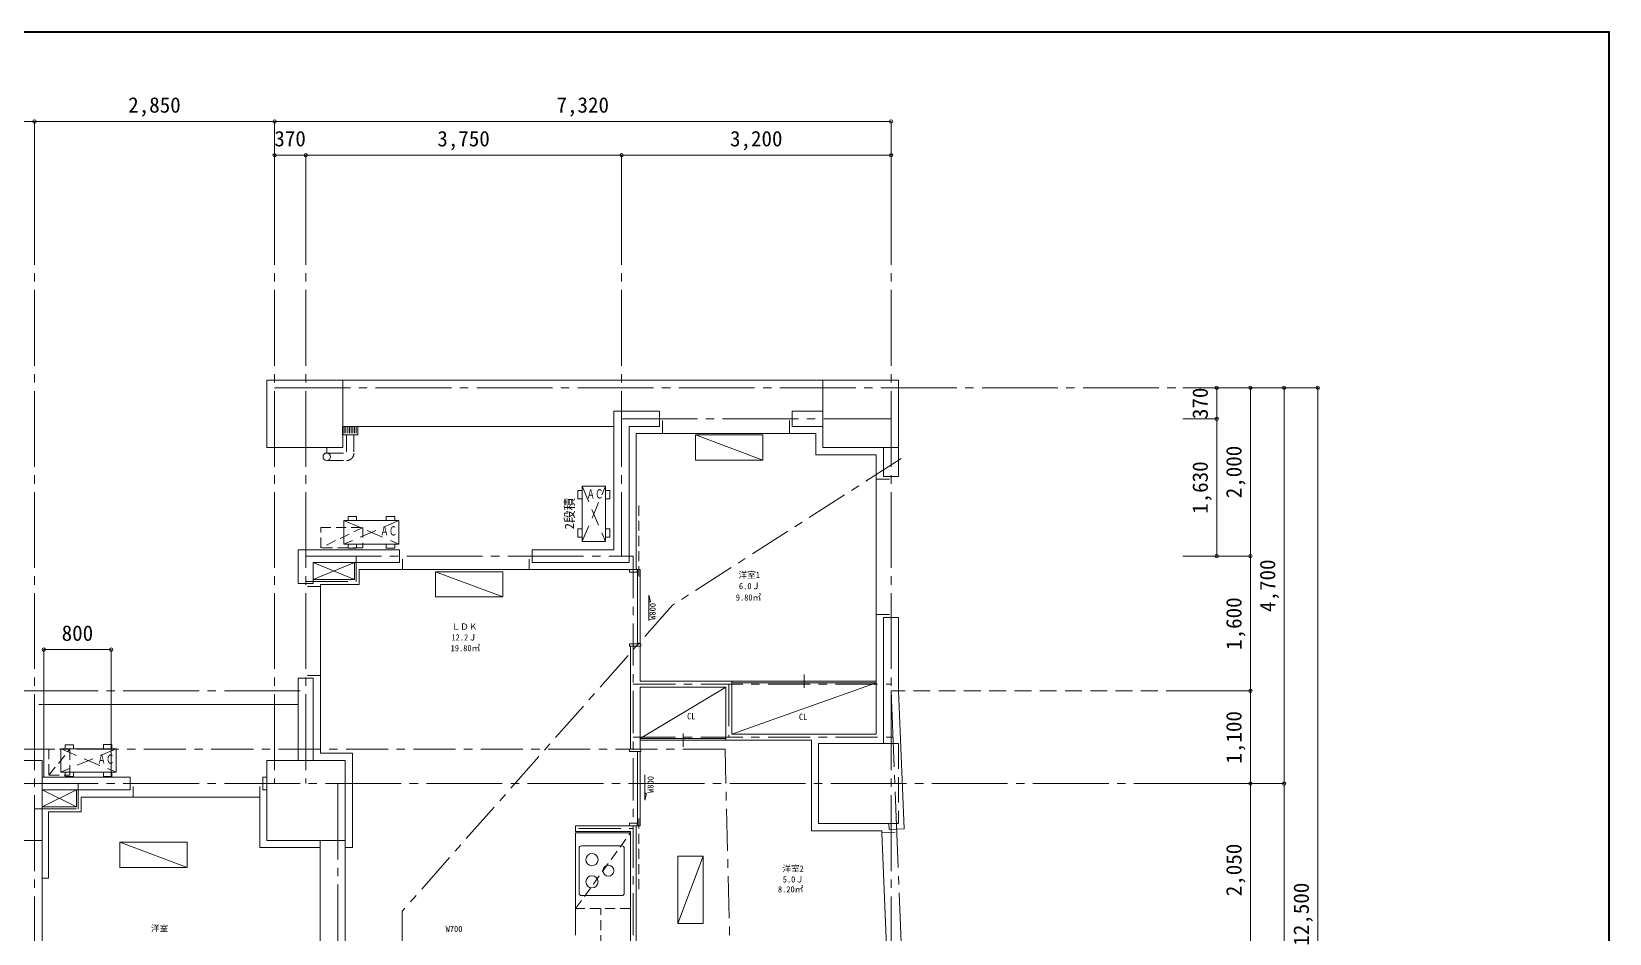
# Model space of a CAD drawing. Units: millimetres at full size, sheet at 1:100. Extents: x -20119 to 20711, y -48708 to -20378.
# Drawn here: x 1976 to 20711, y -31087 to -20378 of the extents above; entities that cross this region are included whole.
import ezdxf
from ezdxf.enums import TextEntityAlignment as Align

# ---------------------------------------------------------------- set-up
doc = ezdxf.new("R2010")
doc.units = ezdxf.units.MM
doc.header["$LTSCALE"] = 100
doc.header["$PDMODE"] = 32
doc.header["$PDSIZE"] = 40
for name, pattern in [('CHAIN1', [8, 5, -1, 1, -1]), ('CHAIN2', [12, 9, -1, 1, -1]), ('DASHED1', [1.8, 1.2, -0.6]), ('DASHED2', [3, 2, -1]), ('DASHED3', [4, 3, -1])]:
    doc.linetypes.add(name, pattern=pattern)
for name, color, linetype, lineweight in [('5-0_5KIJUN', 4, 'Continuous', 5), ('5-1_5MOJI', 4, 'CHAIN2', 5), ('5-2_5SUNPOU', 4, 'Continuous', 5), ('5-3_5HATTI', 4, 'DASHED1', 5), ('5-4_5KOUZOU1', 4, 'Continuous', 5), ('5-5_5KOUZOU2', 4, 'Continuous', 5), ('7-0_7KIJUN', 4, 'Continuous', 5), ('F-1_FMOJI', 4, 'Continuous', 5)]:
    doc.layers.add(name, color=color, linetype=linetype, lineweight=lineweight)
doc.styles.add('ＭＳ ゴシック', font='')
doc.styles.get('ＭＳ ゴシック').set_extended_font_data('MS Gothic')

msp = doc.modelspace()

# ---------------------------------------------------------------- linework, layer by layer
at = {"layer": '5-0_5KIJUN'}
for p, q in [((4771.5, -24517.4), (4771.5, -25317.4)), ((4771.5, -24517.4), (5671.5, -24517.4)), ((5671.5, -24517.4), (5671.5, -25317.4)), ((11371.5, -24517.4), (5671.5, -24517.4)), ((11371.5, -24517.4), (12271.5, -24517.4)), ((12271.5, -24517.4), (12271.5, -25317.4)), ((8891.5, -24887.4), (8891.5, -26532.4)), ((8891.5, -24887.4), (9434, -24887.4)), ((9434, -25067.4), (9434, -24887.4)), ((5669.9, -25072.4), (5669.9, -25167.4)), ((8891.5, -25067.4), (5671.5, -25067.4)), ((5689.9, -25072.4), (5689.9, -25147.4)), ((5709.9, -25072.4), (5709.9, -25147.4)), ((5729.9, -25072.4), (5729.9, -25147.4)), ((5749.9, -25072.4), (5749.9, -25147.4)), ((5769.9, -25072.4), (5769.9, -25147.4)), ((5789.9, -25072.4), (5789.9, -25147.4)), ((5809.9, -25072.4), (5809.9, -25147.4)), ((5829.9, -25072.4), (5829.9, -25147.4)), ((5849.9, -25072.4), (5849.9, -25167.4)), ((9071.5, -25067.4), (9071.5, -26682.4)), ((9071.5, -25067.4), (9434, -25067.4)), ((11009, -25067.4), (11371.5, -25067.4)), ((5669.9, -25167.4), (5849.9, -25167.4)), ((5671.5, -25317.4), (4771.5, -25317.4)), ((5507, -25317.4), (5457, -25317.4)), ((5482, -25382.4), (5482, -25317.4)), ((12271.5, -25317.4), (12271.5, -25659.9)), ((5141.5, -26532.4), (6344, -26532.4)), ((5141.5, -26532.4), (5141.5, -26932.4)), ((6344, -26682.4), (6344, -26532.4)), ((7919, -26682.4), (7919, -26532.4)), ((7919, -26532.4), (8891.5, -26532.4)), ((5321.5, -26682.4), (6344, -26682.4)), ((5321.5, -26682.4), (5321.5, -26872.4)), ((5321.5, -26682.4), (5321.5, -26932.4)), ((7919, -26682.4), (9071.5, -26682.4)), ((5321.5, -26932.4), (5141.5, -26932.4)), ((12091.5, -27334.9), (12091.5, -28832.4)), ((5141.5, -28057.4), (5141.5, -29032.4)), ((5321.5, -28057.4), (5141.5, -28057.4)), ((5321.5, -28057.4), (5321.5, -29032.4)), ((12271.5, -28205.5), (12337.9, -29846.6)), ((2061.5, -28367.4), (5141.5, -28367.4)), ((11321.5, -28832.4), (11321.5, -29782.4)), ((11321.5, -28832.4), (12091.5, -28832.4)), ((5701.5, -29032.4), (4771.5, -29032.4)), ((4771.5, -29982.4), (4771.5, -29032.4)), ((5701.5, -30117.4), (5701.5, -29032.4)), ((2101.5, -29232.4), (3146.5, -29232.4)), ((2101.5, -29382.4), (3146.5, -29382.4)), ((3146.5, -29382.4), (3146.5, -29232.4)), ((4721.5, -29232.4), (4771.5, -29232.4)), ((4721.5, -29382.4), (4721.5, -29232.4)), ((4721.5, -29382.4), (4771.5, -29382.4)), ((11321.5, -29782.4), (12155.2, -29782.4)), ((12155.2, -29782.4), (12158.1, -29853.9)), ((12337.9, -29846.6), (12158.1, -29853.9)), ((2101.5, -29982.4), (2101.5, -35692.4)), ((5701.5, -29982.4), (4771.5, -29982.4)), ((5401.5, -29982.4), (5401.5, -36232.4)), ((5701.5, -30117.4), (5701.5, -36232.4))]:
    msp.add_line(p, q, dxfattribs=at)
at = {"layer": '5-0_5KIJUN', "linetype": 'DASHED2'}
for p, q in [((5714.9, -25167.4), (5714.9, -25382.4)), ((5804.9, -25167.4), (5804.9, -25382.4)), ((5482, -25382.4), (5714.9, -25382.4)), ((5482, -25472.4), (5714.9, -25472.4))]:
    msp.add_line(p, q, dxfattribs=at)
at = {"layer": '5-0_5KIJUN', "linetype": 'DASHED3'}
for p, q in [((12091.5, -28832.4), (12271.5, -28832.4)), ((12271.5, -28832.4), (12271.5, -29782.4)), ((12155.2, -29782.4), (12271.5, -29782.4))]:
    msp.add_line(p, q, dxfattribs=at)
at = {"layer": '5-0_5KIJUN'}
for points in [[(11371.5, -24517.4), (11371.5, -25317.4), (12271.5, -25317.4)], [(11009, -25067.4), (11009, -24887.4), (11371.5, -24887.4)], [(12091.5, -25317.4), (12091.5, -25659.9), (12271.5, -25659.9)], [(12091.5, -27334.9), (12271.5, -27334.9), (12271.5, -28205.5)], [(1151.5, -29032.4), (1151.5, -29982.4), (2101.5, -29982.4)], [(1151.5, -29032.4), (2101.5, -29032.4), (2101.5, -29982.4)]]:
    msp.add_lwpolyline(points, dxfattribs=at)
msp.add_circle((5482, -25427.4), 45, dxfattribs=at)
at = {"layer": '5-0_5KIJUN', "linetype": 'DASHED2'}
msp.add_arc((5714.9, -25382.4), 90, 270, 0, dxfattribs=at)
at = {"layer": '5-1_5MOJI'}
for p, q in [((2011.5, -22246.5), (2011.5, -40808)), ((4861.5, -22246.5), (4861.5, -29307.4)), ((5231.5, -22246.5), (5231.5, -29307.4)), ((8981.5, -22246.5), (8981.5, -26607.4)), ((12181.5, -22246.5), (12181.5, -37232.3)), ((4861.5, -24607.4), (15647.6, -24607.4)), ((8981.5, -24977.4), (12181.5, -24977.4)), ((5231.5, -26607.4), (9121.5, -26607.4)), ((-13734.6, -28207.4), (5231.5, -28207.4)), ((12181.5, -28207.4), (12582, -38107.5)), ((-13734.6, -29307.4), (15647.6, -29307.4)), ((5611.5, -29307.4), (5611.5, -40808))]:
    msp.add_line(p, q, dxfattribs=at)
at = {"layer": '5-1_5MOJI', "linetype": 'DASHED2'}
msp.add_line((15647.6, -28207.4), (12181.5, -28207.4), dxfattribs=at)
at = {"layer": '5-2_5SUNPOU'}
for p, q in [((9469, -24997.4), (9469, -25152.4)), ((10974, -24997.4), (10974, -25152.4)), ((9156.5, -25152.4), (9469, -25152.4)), ((9156.5, -25152.4), (9156.5, -26767.4)), ((9469, -25152.4), (10974, -25152.4)), ((11286.5, -25402.4), (12006.5, -25402.4)), ((12006.5, -25402.4), (12006.5, -25694.9)), ((12006.5, -25694.9), (12006.5, -27299.9)), ((12161.5, -25694.9), (12006.5, -25694.9)), ((5321.5, -26682.4), (5809, -26884.9)), ((5321.5, -26884.9), (5809, -26682.4)), ((5809, -26682.4), (5809, -26884.9)), ((5866.5, -26767.4), (6379, -26767.4)), ((5866.5, -26767.4), (5866.5, -26942.4)), ((7884, -26642.4), (7884, -26767.4)), ((9076.5, -26797.4), (9076.5, -26767.4)), ((9169.5, -26767.4), (9169.5, -27647.4)), ((9204.5, -26767.4), (9169.5, -26767.4)), ((9204.5, -27647.4), (9204.5, -26767.4)), ((5251.5, -26967.4), (5406.5, -26967.4)), ((5321.5, -26884.9), (5809, -26884.9)), ((5406.5, -26942.4), (5406.5, -26967.4)), ((5406.5, -26942.4), (5866.5, -26942.4)), ((5406.5, -28022.4), (5406.5, -26967.4)), ((9304.5, -27072.3), (9324.5, -27147)), ((9304.5, -27372.4), (9304.5, -27072.4)), ((9324.5, -27147), (9304.5, -27158.5)), ((9324.5, -27147), (9304.5, -27158.5)), ((12006.5, -27299.9), (12006.5, -28722.4)), ((9076.5, -27647.4), (9076.5, -27677.4)), ((9211.5, -27647.4), (9076.5, -27647.4)), ((9086.5, -27677.4), (9086.5, -28897.4)), ((9169.5, -27647.4), (9204.5, -27647.4)), ((10291.5, -28092.4), (10291.5, -28722.4)), ((10291.5, -28092.4), (12006.5, -28092.4)), ((11149, -28012.4), (11149, -28172.4)), ((9201.5, -28162.4), (10221.5, -28162.4)), ((9201.5, -28162.4), (9201.5, -28897.4)), ((10221.5, -28162.4), (10221.5, -28792.4)), ((10291.5, -28112.4), (12006.5, -28112.4)), ((10291.5, -28722.4), (12006.5, -28112.4)), ((10221.5, -28792.4), (9201.5, -28792.4)), ((9711.5, -28872.4), (9711.5, -28712.4)), ((10221.5, -28792.4), (11236.5, -28792.4)), ((10291.5, -28722.4), (12006.5, -28722.4)), ((11236.5, -28792.4), (11236.5, -29867.4)), ((5786.5, -28947.4), (5406.5, -28947.4)), ((5786.5, -30067.4), (5786.5, -28947.4)), ((9076.5, -28897.4), (9211.5, -28897.4)), ((9076.5, -28927.4), (9076.5, -28897.4)), ((9211.5, -28927.4), (9076.5, -28927.4)), ((9169.5, -29807.4), (9169.5, -28927.4)), ((9169.5, -28927.4), (9204.5, -28927.4)), ((9204.5, -28927.4), (9204.5, -29807.4)), ((9211.5, -28897.4), (9211.5, -28927.4)), ((9259.5, -29202.4), (9259.5, -29502.4)), ((2101.5, -29382.4), (2509, -29584.9)), ((2101.5, -29584.9), (2509, -29382.4)), ((2509, -29382.4), (2509, -29584.9)), ((3181.5, -29342.4), (3181.5, -29467.4)), ((4686.5, -29342.4), (4686.5, -29467.4)), ((2101.5, -29584.9), (2509, -29584.9)), ((2566.5, -29467.4), (2566.5, -29642.4)), ((2566.5, -29467.4), (3181.5, -29467.4)), ((3181.5, -29467.4), (4686.5, -29467.4)), ((9279.5, -29427.7), (9259.5, -29416.2)), ((9279.5, -29427.7), (9259.5, -29416.2)), ((9259.5, -29502.4), (9279.5, -29427.7)), ((2176.5, -29642.4), (2176.5, -30432.4)), ((2176.5, -29642.4), (2566.5, -29642.4)), ((9076.5, -29777.4), (9076.5, -29807.4)), ((8436.5, -29877.4), (8436.5, -29807.4)), ((8436.5, -29877.4), (9086.5, -29877.4)), ((8436.5, -29892.4), (9086.5, -29892.4)), ((8436.5, -31107.4), (8436.5, -29892.4)), ((9086.5, -29877.4), (9086.5, -31287.4)), ((9204.5, -29807.4), (9169.5, -29807.4)), ((12228.4, -29886.1), (12073.5, -29892.4)), ((5786.5, -30067.4), (5701.5, -30067.4)), ((8476.6, -30607.4), (8476.6, -30077.4)), ((8506.5, -30047.3), (8984.5, -30047.3)), ((9014.6, -30607.3), (9014.6, -30077.3)), ((2101.5, -30432.4), (2176.5, -30432.4)), ((8506.6, -30637.3), (8984.6, -30637.3)), ((9156.5, -30602.4), (9156.5, -30632.4))]:
    msp.add_line(p, q, dxfattribs=at)
at = {"layer": '5-2_5SUNPOU', "linetype": 'DASHED1'}
for p, q in [((9187, -26847.4), (9187, -25967.4)), ((5911.5, -26267.4), (5911.5, -26507.4)), ((5911.5, -26507.4), (5411.5, -26507.4)), ((2182.8, -28897.4), (2182.8, -29207.4)), ((2432.8, -28897.4), (2182.8, -28897.4)), ((2182.8, -29207.4), (2432.8, -28897.4)), ((2432.8, -29207.4), (2432.8, -28897.4)), ((2182.8, -29207.4), (2432.8, -29207.4)), ((9187, -29722.4), (9187, -30602.4)), ((8436.4, -30792.4), (9086.5, -29892.4)), ((9086.5, -30792.4), (8436.5, -30792.4)), ((8736.5, -31407.4), (8736.5, -30792.4))]:
    msp.add_line(p, q, dxfattribs=at)
at = {"layer": '5-2_5SUNPOU', "linetype": 'CHAIN1'}
for p, q in [((5831.5, -26607.4), (5831.5, -26907.4)), ((9121.5, -26607.4), (9121.5, -31322.4)), ((5231.5, -26907.4), (5831.5, -26907.4)), ((9121.5, -28127.4), (12181.5, -28127.4)), ((10256.5, -28127.4), (10256.5, -28757.4)), ((9121.5, -28757.4), (12203.8, -28757.4)), ((2531.5, -29307.4), (2531.5, -29607.4)), ((2011.5, -29607.4), (2531.5, -29607.4)), ((8471.5, -29842.4), (9121.5, -29842.4))]:
    msp.add_line(p, q, dxfattribs=at)
at = {"layer": '5-2_5SUNPOU'}
for points in [[(10974, -25152.4), (11286.5, -25152.4), (11286.5, -25402.4)], [(6379, -26642.4), (6379, -26767.4), (7884, -26767.4), (9156.5, -26767.4)], [(9076.5, -26767.4), (9166.5, -26767.4), (9166.5, -26797.4), (9076.5, -26797.4)], [(12161.5, -27299.9), (12006.5, -27299.9), (12161.5, -27299.9)], [(9076.5, -27677.4), (9211.5, -27677.4), (9211.5, -27647.4)], [(9201.5, -27677.4), (9201.5, -28092.4), (10291.5, -28092.4)], [(5251.5, -28022.4), (5406.5, -28022.4), (5406.5, -28947.4)], [(10221.5, -28772.4), (9201.5, -28772.4), (10221.5, -28162.4)], [(5401.5, -30067.4), (4686.5, -30067.4), (4686.5, -29467.4)], [(9076.5, -29807.4), (9166.5, -29807.4), (9166.5, -29777.4), (9076.5, -29777.4)], [(8436.5, -29807.4), (9156.5, -29807.4), (9156.5, -31287.4)], [(11236.5, -29867.4), (12072.5, -29867.4), (12073.5, -29892.4), (12128.3, -31246.2)]]:
    msp.add_lwpolyline(points, dxfattribs=at)
at = {"layer": '5-2_5SUNPOU', "linetype": 'CHAIN1'}
msp.add_lwpolyline([(12302.9, -25448.1), (9588.1, -27188.2), (6376.8, -30823.1), (6376.8, -37981.3)], dxfattribs=at)
at = {"layer": '5-2_5SUNPOU', "linetype": 'DASHED1'}
msp.add_lwpolyline([(5911.5, -26267.4), (5411.5, -26507.4), (5411.5, -26267.4)], close=True, dxfattribs=at)
at = {"layer": '5-2_5SUNPOU'}
for centre, radius in [((8825.6, -30342.3), 65), ((8630.6, -30474.3), 72.5)]:
    msp.add_circle(centre, radius, dxfattribs=at)
for centre, radius, start, end in [((8506.6, -30077.3), 30, 90.00518, 180.00518), ((8630.6, -30210.3), 72.5, 0.00518, 357.63365), ((8984.6, -30077.3), 30, 0.00518, 90.00518), ((8506.6, -30607.3), 30, 180.00518, 270.00518), ((8984.6, -30607.3), 30, 270.00518, 0.00518)]:
    msp.add_arc(centre, radius, start, end, dxfattribs=at)
at = {"layer": '5-4_5KOUZOU1'}
for p, q in [((2011.5, -21446.5), (-1598.5, -21446.5)), ((2011.5, -21446.5), (2011.5, -22246.5)), ((4861.5, -21446.5), (2011.5, -21446.5)), ((4861.5, -21446.5), (4861.5, -22246.5)), ((12181.5, -21446.5), (4861.5, -21446.5)), ((12181.5, -21446.5), (12181.5, -22246.5)), ((5231.5, -21846.5), (4861.5, -21846.5)), ((5231.5, -21846.5), (5231.5, -22246.5)), ((8981.5, -21846.5), (5231.5, -21846.5)), ((8981.5, -21846.5), (8981.5, -22246.5)), ((12181.5, -21846.5), (8981.5, -21846.5)), ((17247.6, -24607.4), (15647.6, -24607.4)), ((16047.6, -24977.4), (16047.6, -24607.4)), ((16447.6, -26607.4), (16447.6, -24607.4)), ((16847.6, -29307.4), (16847.6, -24607.4)), ((17247.6, -24607.4), (17247.6, -37107.4)), ((16047.6, -24977.4), (15647.6, -24977.4)), ((16047.6, -26607.4), (16047.6, -24977.4)), ((8463.5, -25827.3), (8463.5, -25927.3)), ((8513.5, -25827.3), (8463.5, -25827.3)), ((8841.5, -25827.3), (8791.5, -25827.3)), ((8841.5, -25827.3), (8841.5, -25927.3)), ((8513.5, -25927.3), (8463.5, -25927.3)), ((8841.5, -25927.3), (8791.5, -25927.3)), ((8463.5, -26382.4), (8463.5, -26282.4)), ((8463.5, -26282.4), (8513.5, -26282.4)), ((8463.5, -26382.4), (8513.5, -26382.4)), ((8791.5, -26282.4), (8841.5, -26282.4)), ((8791.5, -26382.4), (8841.5, -26382.4)), ((8841.5, -26382.4), (8841.5, -26282.4)), ((16447.6, -26607.4), (15647.6, -26607.4)), ((16447.6, -28207.4), (16447.6, -26607.4)), ((2121.5, -27717.4), (2121.5, -29232.4)), ((2121.5, -27717.4), (2921.5, -27717.4)), ((2921.5, -27717.4), (2921.5, -29232.4)), ((16447.6, -28207.4), (15647.6, -28207.4)), ((16447.6, -29307.4), (16447.6, -28207.4)), ((16847.6, -29307.4), (15647.6, -29307.4)), ((16447.6, -29307.4), (16447.6, -31357.4)), ((16847.6, -35707.4), (16847.6, -29307.4))]:
    msp.add_line(p, q, dxfattribs=at)
at = {"layer": '5-4_5KOUZOU1', "linetype": 'DASHED2'}
for p, q in [((8513.5, -25777.4), (8791.5, -26432.4)), ((8514.1, -26431), (8791.5, -25777.4))]:
    msp.add_line(p, q, dxfattribs=at)
at = {"layer": '5-4_5KOUZOU1'}
msp.add_lwpolyline([(8791.5, -26432.4), (8791.5, -25777.4), (8513.5, -25777.4), (8513.5, -26432.4)], close=True, dxfattribs=at)
for p in [(2011.5, -21446.5), (4861.5, -21446.5), (12181.5, -21446.5), (4861.5, -21846.5), (5231.5, -21846.5), (8981.5, -21846.5), (12181.5, -21846.5), (16047.6, -24607.4), (16447.6, -24607.4), (16847.6, -24607.4), (17247.6, -24607.4), (16047.6, -24977.4), (16047.6, -26607.4), (16447.6, -26607.4), (2121.5, -27717.4), (2921.5, -27717.4), (16447.6, -28207.4), (16447.6, -28207.4), (16447.6, -29307.4), (16447.6, -29307.4), (16847.6, -29307.4)]:
    msp.add_point(p, dxfattribs=at)
at = {"layer": '5-5_5KOUZOU2'}
for p, q in [((9860.1, -25168.5), (10660.1, -25168.5)), ((9860.1, -25468.5), (9860.1, -25168.5)), ((10660.1, -25168.5), (10660.1, -25468.5)), ((5733.7, -26134.9), (5833.7, -26134.9)), ((5733.7, -26134.9), (5733.7, -26184.9)), ((5833.7, -26134.9), (5833.7, -26184.9)), ((6288.7, -26134.8), (6188.7, -26134.8)), ((6188.7, -26184.8), (6188.7, -26134.8)), ((6288.7, -26184.8), (6288.7, -26134.8)), ((5733.7, -26462.9), (5733.7, -26512.9)), ((5733.7, -26512.9), (5833.7, -26512.9)), ((5833.7, -26462.9), (5833.7, -26512.9)), ((6188.7, -26512.8), (6188.7, -26462.8)), ((6288.7, -26512.8), (6188.7, -26512.8)), ((6288.7, -26512.8), (6288.7, -26462.8)), ((6774, -26791.5), (7574, -27091.5)), ((2375, -28845.4), (2475, -28845.4)), ((2375, -28845.4), (2375, -28895.4)), ((2475, -28845.4), (2475, -28895.4)), ((2930.1, -28845.3), (2830.1, -28845.3)), ((2830.1, -28895.3), (2830.1, -28845.3)), ((2930.1, -28895.3), (2930.1, -28845.3)), ((2375, -29173.4), (2375, -29223.4)), ((2375, -29223.4), (2475, -29223.4)), ((2475, -29173.4), (2475, -29223.4)), ((2830.1, -29223.3), (2830.1, -29173.3)), ((2930.1, -29223.3), (2830.1, -29223.3)), ((2930.1, -29223.3), (2930.1, -29173.3)), ((3024.5, -30001.9), (3824.5, -30301.9)), ((3024.5, -30301.9), (3024.5, -30001.9)), ((3024.5, -30001.9), (3824.5, -30001.9)), ((3824.5, -30001.9), (3824.5, -30301.9)), ((3824.5, -30301.9), (3024.5, -30301.9)), ((9650.5, -30969.5), (9950.5, -30969.5))]:
    msp.add_line(p, q, dxfattribs=at)
at = {"layer": '5-5_5KOUZOU2', "linetype": 'DASHED2'}
for p, q in [((6338.7, -26184.9), (5683.7, -26462.9)), ((5685, -26185.4), (6338.7, -26462.9)), ((2980, -28895.4), (2325, -29173.4)), ((2326.3, -28895.9), (2980, -29173.4))]:
    msp.add_line(p, q, dxfattribs=at)
at = {"layer": '5-5_5KOUZOU2', "linetype": 'DASHED1'}
for p, q in [((5911.5, -26267.4), (5911.5, -26507.4)), ((5911.5, -26507.4), (5411.5, -26507.4))]:
    msp.add_line(p, q, dxfattribs=at)
at = {"layer": '5-5_5KOUZOU2'}
for points in [[(9860.1, -25168.5), (10660.1, -25468.5), (9860.1, -25468.5)], [(9650.5, -30969.5), (9950.5, -30169.5), (9950.5, -30969.5)], [(9650.5, -30969.5), (9650.5, -30169.5), (9950.5, -30169.5)]]:
    msp.add_lwpolyline(points, dxfattribs=at)
for points in [[(5683.7, -26462.9), (6338.7, -26462.9), (6338.7, -26184.9), (5683.7, -26184.9)], [(6774, -26791.5), (7574, -26791.5), (7574, -27091.5), (6774, -27091.5)], [(2325, -29173.4), (2980, -29173.4), (2980, -28895.4), (2325, -28895.4)]]:
    msp.add_lwpolyline(points, close=True, dxfattribs=at)
at = {"layer": '5-5_5KOUZOU2', "linetype": 'DASHED1'}
msp.add_lwpolyline([(5911.5, -26267.4), (5411.5, -26507.4), (5411.5, -26267.4)], close=True, dxfattribs=at)
at = {"layer": '7-0_7KIJUN', "linetype": 'CHAIN1'}
for p, q in [((10210.1, -28897), (-6137.2, -28903.5)), ((10398.1, -36504.3), (10210.1, -28897))]:
    msp.add_line(p, q, dxfattribs=at)
at = {"layer": 'F-1_FMOJI'}
for p, q in [((-18808.9, -20378.4), (20711.1, -20378.4)), ((20701.1, -20388.4), (-18798.9, -20388.4)), ((20701.1, -48388.4), (20701.1, -20388.4)), ((20711.1, -20378.4), (20711.1, -48398.4))]:
    msp.add_line(p, q, dxfattribs=at)

# ---------------------------------------------------------------- texts
at = {"layer": '5-3_5HATTI', "style": 'ＭＳ ゴシック'}
for s, p in [('洋室1', (10369.7, -26888.7)), ('6.0Ｊ', (10375.4, -27021.1)), ('9.80㎡', (10338, -27156.4)), ('12.2Ｊ', (6961.7, -27630.5)), ('ＬＤＫ', (6963.1, -27503.3)), ('19.80㎡', (6951.7, -27758.1)), ('CL', (9759.7, -28565.8)), ('CL', (11087.6, -28573.4)), ('洋室2', (10891.3, -30375.2)), ('8.20㎡', (10838.2, -30621.6)), ('5.0Ｊ', (10895.3, -30503.7)), ('洋室', (3393.8, -31085.2)), ('W700', (6893, -31090.8))]:
    msp.add_text(s, height=73.31, dxfattribs=at).set_placement(p, align=Align.BOTTOM_LEFT)
for p in [(9408.6, -27362.4), (9384.5, -29417.4)]:
    msp.add_text('W800', height=73.31, rotation=90, dxfattribs=at).set_placement(p, align=Align.BOTTOM_LEFT)
at = {"layer": '5-4_5KOUZOU1', "style": 'ＭＳ ゴシック'}
for s, p in [('2,850', (3124, -21396.5)), ('7,320', (8209, -21396.5)), ('370', (4859, -21796.5)), ('3,750', (6794, -21796.5)), ('3,200', (10269, -21796.5)), ('800', (2334, -27667.4))]:
    msp.add_text(s, height=183.3, dxfattribs=at).set_placement(p, align=Align.BOTTOM_LEFT)
for s, height, p in [('370', 183.3, (15997.6, -24979.9)), ('2,000', 183.3, (16397.6, -25919.9)), ('1,630', 183.3, (15997.6, -26104.9)), ('2段積', 110, (8450.3, -26289.1)), ('4,700', 183.3, (16797.6, -27269.9)), ('1,600', 183.3, (16397.6, -27719.9)), ('1,100', 183.3, (16397.6, -29069.9)), ('2,050', 183.3, (16397.6, -30644.9)), ('12,500', 183.3, (17197.6, -31232.4))]:
    msp.add_text(s, height=height, rotation=90, dxfattribs=at).set_placement(p, align=Align.BOTTOM_LEFT)
at = {"layer": '5-4_5KOUZOU1', "style": 'ＭＳ ゴシック', "width": 0.65}
msp.add_text('ＡＣ', height=110, dxfattribs=at).set_placement((8565.8, -25955.9), align=Align.BOTTOM_LEFT)
at = {"layer": '5-5_5KOUZOU2', "style": 'ＭＳ ゴシック', "width": 0.65}
for p in [(6117.3, -26394.8), (2758.7, -29105.3)]:
    msp.add_text('ＡＣ', height=110, dxfattribs=at).set_placement(p, align=Align.BOTTOM_LEFT)

doc.saveas('drawing.dxf')
